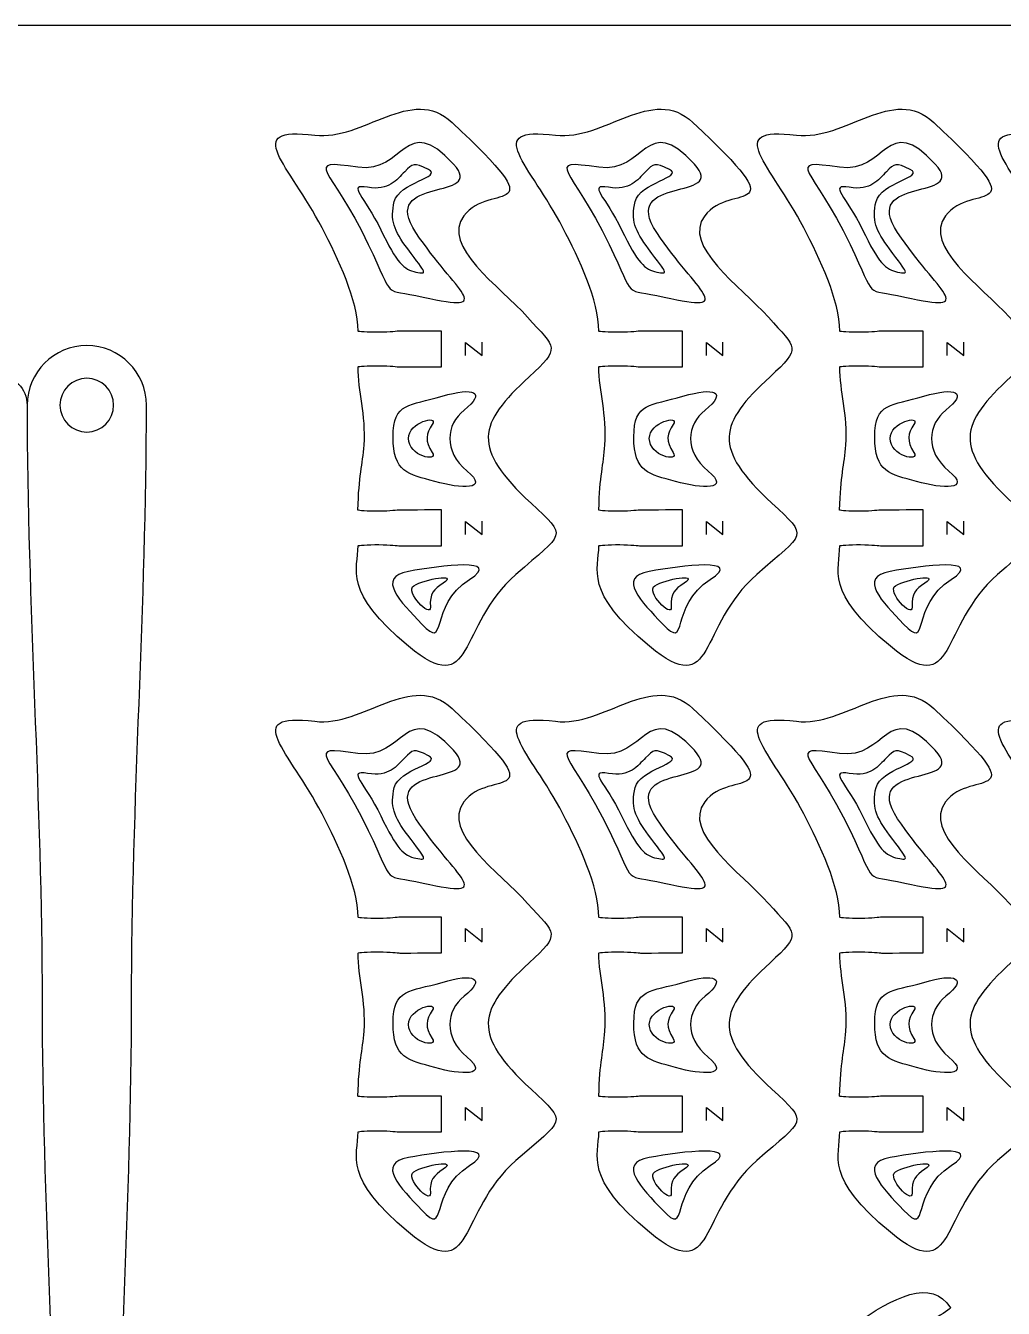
# Model space of a CAD drawing. Extents: x 0 to 300, y 0 to 300.
# Drawn here: x 148.6 to 230.6, y 192.6 to 300.1 of the extents above; entities that cross this region are included whole.
import ezdxf

# ---------------------------------------------------------------- set-up
doc = ezdxf.new("R2010")
doc.units = 0
doc.header["$MEASUREMENT"] = 0
doc.layers.add('DEFAULT', color=7, linetype='CONTINUOUS')

msp = doc.modelspace()

# ---------------------------------------------------------------- linework, layer by layer
at = {"layer": 'DEFAULT', "color": 250}
for points in [[(185.49, 272.45), (185.49, 273.55), (186.88, 272.45), (186.88, 273.56)], [(205.67, 272.45), (205.67, 273.55), (207.06, 272.45), (207.06, 273.56)], [(225.86, 272.45), (225.86, 273.55), (227.25, 272.45), (227.25, 273.56)], [(185.49, 257.45), (185.49, 258.55), (186.88, 257.45), (186.88, 258.57)], [(205.67, 257.45), (205.67, 258.55), (207.06, 257.45), (207.06, 258.57)], [(225.86, 257.45), (225.86, 258.55), (227.25, 257.45), (227.25, 258.57)], [(185.49, 223.32), (185.49, 224.42), (186.88, 223.32), (186.88, 224.44)], [(205.67, 223.32), (205.67, 224.42), (207.06, 223.32), (207.06, 224.44)], [(225.86, 223.32), (225.86, 224.42), (227.25, 223.32), (227.25, 224.44)], [(185.49, 208.32), (185.49, 209.43), (186.88, 208.32), (186.88, 209.44)], [(205.67, 208.32), (205.67, 209.43), (207.06, 208.32), (207.06, 209.44)], [(225.86, 208.32), (225.86, 209.43), (227.25, 208.32), (227.25, 209.44)]]:
    msp.add_lwpolyline(points, dxfattribs=at)
at = {"layer": 'DEFAULT', "color": 1}
for points, knots in [([(295, 0.1), (198.33, 0.1), (101.67, 0.1), (5, 0.1), (2.25, 0.1), (0, 2.35), (0, 5.1), (0, 101.77), (0, 198.43), (0, 295.1), (0, 297.85), (2.25, 300.1), (5, 300.1), (101.67, 300.1), (198.33, 300.1), (295, 300.1), (297.75, 300.1), (300, 297.85), (300, 295.1), (300, 198.43), (300, 101.77), (300, 5.1), (300, 2.35), (297.75, 0.1), (295, 0.1)], [0, 0, 0, 0, 822.047, 822.047, 822.047, 823.047, 823.047, 823.047, 1645.094, 1645.094, 1645.094, 1646.094, 1646.094, 1646.094, 2468.141, 2468.141, 2468.141, 2469.141, 2469.141, 2469.141, 3291.188, 3291.188, 3291.188, 3292.188, 3292.188, 3292.188, 3292.188]), ([(173.46, 283.16), (174.83, 280.54), (176.47, 277.08), (176.48, 274.5), (176.49, 274.44), (177.26, 274.4), (178.23, 274.4), (179.19, 274.4), (179.8, 274.5), (179.97, 274.5), (180.85, 274.5), (183.48, 274.5), (183.48, 274.5), (183.48, 273.5), (183.48, 272.5), (183.48, 271.5), (183.48, 271.5), (180.85, 271.5), (179.98, 271.5), (179.8, 271.5), (179.19, 271.6), (178.23, 271.6), (177.26, 271.6), (176.48, 271.55), (176.48, 271.5), (176.48, 269.45), (177.16, 267.51), (176.99, 264.95), (176.87, 263.28), (176.53, 262.38), (176.47, 259.5), (176.49, 259.44), (177.26, 259.4), (178.22, 259.4), (179.19, 259.4), (179.8, 259.5), (179.97, 259.5), (180.85, 259.5), (183.47, 259.51), (183.47, 259.51), (183.47, 258.51), (183.48, 257.51), (183.48, 256.51), (183.48, 256.51), (180.85, 256.5), (179.98, 256.5), (179.8, 256.5), (179.19, 256.6), (178.23, 256.6), (177.26, 256.6), (176.48, 256.55), (176.48, 256.5), (176.48, 254.5), (175.16, 252.67), (180.72, 248.08), (186.29, 243.49), (184.74, 249.74), (189.7, 254.1), (193.75, 257.66), (194.12, 257.17), (190.98, 260.07), (185.96, 264.74), (186.5, 266.69), (190.82, 270.67), (193.5, 273.15), (193.07, 273), (190.69, 275.66), (188.33, 278.3), (183.42, 281.61), (185.34, 284.16), (187.54, 287.08), (193.26, 283.64), (184.36, 291.99), (180.97, 295.18), (176.92, 290.42), (172.86, 290.92), (166.65, 291.68), (170.68, 288.5), (173.46, 283.16)], [1, 1, 1, 1, 2, 2, 2, 3, 3, 3, 4, 4, 4, 5, 5, 5, 13.504001, 13.504001, 13.504001, 14.504001, 14.504001, 14.504001, 15.504001, 15.504001, 15.504001, 16.504001, 16.504001, 16.504001, 17.504001, 17.504001, 17.504001, 18.504001, 18.504001, 18.504001, 19.504001, 19.504001, 19.504001, 20.504001, 20.504001, 20.504001, 21.504001, 21.504001, 21.504001, 30.008003, 30.008003, 30.008003, 31.008003, 31.008003, 31.008003, 32.008003, 32.008003, 32.008003, 33.008003, 33.008003, 33.008003, 34.008003, 34.008003, 34.008003, 35.008003, 35.008003, 35.008003, 36.008003, 36.008003, 36.008003, 37.008003, 37.008003, 37.008003, 38.008003, 38.008003, 38.008003, 39.008003, 39.008003, 39.008003, 40.008003, 40.008003, 40.008003, 41.008003, 41.008003, 41.008003, 42.008003, 42.008003, 42.008003, 42.008003]), ([(193.64, 283.16), (195.01, 280.54), (196.66, 277.08), (196.66, 274.5), (196.67, 274.44), (197.45, 274.4), (198.41, 274.4), (199.38, 274.4), (199.99, 274.5), (200.16, 274.5), (201.03, 274.5), (203.66, 274.5), (203.66, 274.5), (203.66, 273.5), (203.66, 272.5), (203.66, 271.5), (203.66, 271.5), (201.04, 271.5), (200.16, 271.5), (199.99, 271.5), (199.38, 271.6), (198.41, 271.6), (197.45, 271.6), (196.66, 271.55), (196.66, 271.5), (196.67, 269.45), (197.34, 267.51), (197.17, 264.95), (197.06, 263.28), (196.72, 262.38), (196.66, 259.5), (196.67, 259.44), (197.45, 259.4), (198.41, 259.4), (199.38, 259.4), (199.98, 259.5), (200.16, 259.5), (201.03, 259.5), (203.66, 259.51), (203.66, 259.51), (203.66, 258.51), (203.66, 257.51), (203.66, 256.51), (203.66, 256.51), (201.04, 256.5), (200.16, 256.5), (199.99, 256.5), (199.38, 256.6), (198.41, 256.6), (197.44, 256.6), (196.66, 256.55), (196.66, 256.5), (196.66, 254.5), (195.34, 252.67), (200.91, 248.08), (206.48, 243.49), (204.92, 249.74), (209.89, 254.1), (213.94, 257.66), (214.3, 257.17), (211.17, 260.07), (206.14, 264.74), (206.68, 266.69), (211.01, 270.67), (213.69, 273.15), (213.25, 273), (210.87, 275.66), (208.51, 278.3), (203.61, 281.61), (205.53, 284.16), (207.72, 287.08), (213.44, 283.64), (204.54, 291.99), (201.15, 295.18), (197.11, 290.42), (193.04, 290.92), (186.83, 291.68), (190.86, 288.5), (193.64, 283.16)], [1, 1, 1, 1, 2, 2, 2, 3, 3, 3, 4, 4, 4, 5, 5, 5, 13.504001, 13.504001, 13.504001, 14.504001, 14.504001, 14.504001, 15.504001, 15.504001, 15.504001, 16.504001, 16.504001, 16.504001, 17.504001, 17.504001, 17.504001, 18.504001, 18.504001, 18.504001, 19.504001, 19.504001, 19.504001, 20.504001, 20.504001, 20.504001, 21.504001, 21.504001, 21.504001, 30.008003, 30.008003, 30.008003, 31.008003, 31.008003, 31.008003, 32.008003, 32.008003, 32.008003, 33.008003, 33.008003, 33.008003, 34.008003, 34.008003, 34.008003, 35.008003, 35.008003, 35.008003, 36.008003, 36.008003, 36.008003, 37.008003, 37.008003, 37.008003, 38.008003, 38.008003, 38.008003, 39.008003, 39.008003, 39.008003, 40.008003, 40.008003, 40.008003, 41.008003, 41.008003, 41.008003, 42.008003, 42.008003, 42.008003, 42.008003]), ([(213.83, 283.16), (215.2, 280.54), (216.84, 277.08), (216.85, 274.5), (216.86, 274.44), (217.64, 274.4), (218.6, 274.4), (219.56, 274.4), (220.17, 274.5), (220.35, 274.5), (221.22, 274.5), (223.85, 274.5), (223.85, 274.5), (223.85, 273.5), (223.85, 272.5), (223.85, 271.5), (223.85, 271.5), (221.23, 271.5), (220.35, 271.5), (220.17, 271.5), (219.57, 271.6), (218.6, 271.6), (217.63, 271.6), (216.85, 271.55), (216.85, 271.5), (216.85, 269.45), (217.53, 267.51), (217.36, 264.95), (217.24, 263.28), (216.9, 262.38), (216.84, 259.5), (216.86, 259.44), (217.63, 259.4), (218.59, 259.4), (219.56, 259.4), (220.17, 259.5), (220.34, 259.5), (221.22, 259.5), (223.85, 259.51), (223.85, 259.51), (223.85, 258.51), (223.85, 257.51), (223.85, 256.51), (223.85, 256.51), (221.22, 256.5), (220.35, 256.5), (220.17, 256.5), (219.56, 256.6), (218.6, 256.6), (217.63, 256.6), (216.85, 256.55), (216.85, 256.5), (216.85, 254.5), (215.53, 252.67), (221.1, 248.08), (226.66, 243.49), (225.11, 249.74), (230.07, 254.1), (234.12, 257.66), (234.49, 257.17), (231.35, 260.07), (226.33, 264.74), (226.87, 266.69), (231.19, 270.67), (233.87, 273.15), (233.44, 273), (231.06, 275.66), (228.7, 278.3), (223.79, 281.61), (225.71, 284.16), (227.91, 287.08), (233.63, 283.64), (224.73, 291.99), (221.34, 295.18), (217.29, 290.42), (213.23, 290.92), (207.02, 291.68), (211.05, 288.5), (213.83, 283.16)], [1, 1, 1, 1, 2, 2, 2, 3, 3, 3, 4, 4, 4, 5, 5, 5, 13.504001, 13.504001, 13.504001, 14.504001, 14.504001, 14.504001, 15.504001, 15.504001, 15.504001, 16.504001, 16.504001, 16.504001, 17.504001, 17.504001, 17.504001, 18.504001, 18.504001, 18.504001, 19.504001, 19.504001, 19.504001, 20.504001, 20.504001, 20.504001, 21.504001, 21.504001, 21.504001, 30.008003, 30.008003, 30.008003, 31.008003, 31.008003, 31.008003, 32.008003, 32.008003, 32.008003, 33.008003, 33.008003, 33.008003, 34.008003, 34.008003, 34.008003, 35.008003, 35.008003, 35.008003, 36.008003, 36.008003, 36.008003, 37.008003, 37.008003, 37.008003, 38.008003, 38.008003, 38.008003, 39.008003, 39.008003, 39.008003, 40.008003, 40.008003, 40.008003, 41.008003, 41.008003, 41.008003, 42.008003, 42.008003, 42.008003, 42.008003]), ([(234.01, 283.16), (235.38, 280.54), (237.03, 277.08), (237.03, 274.5), (237.05, 274.44), (237.82, 274.4), (238.78, 274.4), (239.75, 274.4), (240.36, 274.5), (240.53, 274.5), (241.41, 274.5), (244.03, 274.5), (244.03, 274.5), (244.03, 273.5), (244.03, 272.5), (244.03, 271.5), (244.03, 271.5), (241.41, 271.5), (240.53, 271.5), (240.36, 271.5), (239.75, 271.6), (238.78, 271.6), (237.82, 271.6), (237.03, 271.55), (237.03, 271.5), (237.04, 269.45), (237.72, 267.51), (237.54, 264.95), (237.43, 263.28), (237.09, 262.38), (237.03, 259.5), (237.04, 259.44), (237.82, 259.4), (238.78, 259.4), (239.75, 259.4), (240.36, 259.5), (240.53, 259.5), (241.4, 259.5), (244.03, 259.51), (244.03, 259.51), (244.03, 258.51), (244.03, 257.51), (244.03, 256.51), (244.03, 256.51), (241.41, 256.5), (240.53, 256.5), (240.36, 256.5), (239.75, 256.6), (238.78, 256.6), (237.82, 256.6), (237.03, 256.55), (237.03, 256.5), (237.04, 254.5), (235.71, 252.67), (241.28, 248.08), (246.85, 243.49), (245.29, 249.74), (250.26, 254.1), (254.31, 257.66), (254.68, 257.17), (251.54, 260.07), (246.51, 264.74), (247.05, 266.69), (251.38, 270.67), (254.06, 273.15), (253.62, 273), (251.24, 275.66), (248.88, 278.3), (243.98, 281.61), (245.9, 284.16), (248.09, 287.08), (253.81, 283.64), (244.91, 291.99), (241.52, 295.18), (237.48, 290.42), (233.41, 290.92), (227.21, 291.68), (231.24, 288.5), (234.01, 283.16)], [1, 1, 1, 1, 2, 2, 2, 3, 3, 3, 4, 4, 4, 5, 5, 5, 13.504001, 13.504001, 13.504001, 14.504001, 14.504001, 14.504001, 15.504001, 15.504001, 15.504001, 16.504001, 16.504001, 16.504001, 17.504001, 17.504001, 17.504001, 18.504001, 18.504001, 18.504001, 19.504001, 19.504001, 19.504001, 20.504001, 20.504001, 20.504001, 21.504001, 21.504001, 21.504001, 30.008003, 30.008003, 30.008003, 31.008003, 31.008003, 31.008003, 32.008003, 32.008003, 32.008003, 33.008003, 33.008003, 33.008003, 34.008003, 34.008003, 34.008003, 35.008003, 35.008003, 35.008003, 36.008003, 36.008003, 36.008003, 37.008003, 37.008003, 37.008003, 38.008003, 38.008003, 38.008003, 39.008003, 39.008003, 39.008003, 40.008003, 40.008003, 40.008003, 41.008003, 41.008003, 41.008003, 42.008003, 42.008003, 42.008003, 42.008003]), ([(153.75, 165.79), (152.37, 165.79), (151.25, 166.9), (151.25, 168.28), (151.25, 184.95), (150, 201.62), (150, 218.29), (150, 234.95), (148.75, 251.62), (148.75, 268.29), (148.75, 271.05), (150.99, 273.28), (153.75, 273.28), (156.51, 273.28), (158.75, 271.05), (158.75, 268.29), (158.75, 251.62), (157.5, 234.95), (157.5, 218.29), (157.5, 201.62), (156.25, 184.95), (156.25, 168.28), (156.25, 166.9), (155.13, 165.79), (153.75, 165.79)], [0, 0, 0, 0, 1, 1, 1, 2, 2, 2, 3, 3, 3, 4, 4, 4, 5, 5, 5, 6, 6, 6, 7, 7, 7, 8, 8, 8, 8]), ([(151.25, 168.28), (151.25, 165.52), (149.01, 163.28), (146.25, 163.28), (143.49, 163.28), (141.25, 165.52), (141.25, 168.28), (141.25, 184.95), (142.5, 201.62), (142.5, 218.28), (142.5, 234.95), (143.75, 251.62), (143.75, 268.29), (143.75, 269.67), (144.87, 270.78), (146.25, 270.78), (147.63, 270.78), (148.75, 269.67), (148.75, 268.29)], [0, 0, 0, 0, 1, 1, 1, 2, 2, 2, 3, 3, 3, 4, 4, 4, 5, 5, 5, 6, 6, 6, 6]), ([(173.46, 234.04), (174.83, 231.41), (176.47, 227.95), (176.48, 225.37), (176.49, 225.31), (177.26, 225.27), (178.23, 225.27), (179.19, 225.27), (179.8, 225.37), (179.97, 225.37), (180.85, 225.37), (183.48, 225.38), (183.48, 225.38), (183.48, 224.38), (183.48, 223.38), (183.48, 222.38), (183.48, 222.38), (180.85, 222.37), (179.98, 222.37), (179.8, 222.37), (179.19, 222.47), (178.23, 222.47), (177.26, 222.47), (176.48, 222.42), (176.48, 222.37), (176.48, 220.32), (177.16, 218.38), (176.99, 215.83), (176.87, 214.15), (176.53, 213.26), (176.47, 210.37), (176.49, 210.32), (177.26, 210.27), (178.22, 210.28), (179.19, 210.28), (179.8, 210.37), (179.97, 210.37), (180.85, 210.38), (183.47, 210.38), (183.47, 210.38), (183.47, 209.38), (183.48, 208.38), (183.48, 207.38), (183.48, 207.38), (180.85, 207.38), (179.98, 207.37), (179.8, 207.37), (179.19, 207.47), (178.23, 207.47), (177.26, 207.47), (176.48, 207.43), (176.48, 207.37), (176.48, 205.37), (175.16, 203.54), (180.72, 198.96), (186.29, 194.37), (184.74, 200.62), (189.7, 204.97), (193.75, 208.53), (194.12, 208.04), (190.98, 210.95), (185.96, 215.61), (186.5, 217.56), (190.82, 221.55), (193.5, 224.02), (193.07, 223.88), (190.69, 226.53), (188.33, 229.17), (183.42, 232.49), (185.34, 235.04), (187.54, 237.95), (193.26, 234.51), (184.36, 242.87), (180.97, 246.05), (176.92, 241.3), (172.86, 241.79), (166.65, 242.55), (170.68, 239.37), (173.46, 234.04)], [1, 1, 1, 1, 2, 2, 2, 3, 3, 3, 4, 4, 4, 5, 5, 5, 13.504001, 13.504001, 13.504001, 14.504001, 14.504001, 14.504001, 15.504001, 15.504001, 15.504001, 16.504001, 16.504001, 16.504001, 17.504001, 17.504001, 17.504001, 18.504001, 18.504001, 18.504001, 19.504001, 19.504001, 19.504001, 20.504001, 20.504001, 20.504001, 21.504001, 21.504001, 21.504001, 30.008003, 30.008003, 30.008003, 31.008003, 31.008003, 31.008003, 32.008003, 32.008003, 32.008003, 33.008003, 33.008003, 33.008003, 34.008003, 34.008003, 34.008003, 35.008003, 35.008003, 35.008003, 36.008003, 36.008003, 36.008003, 37.008003, 37.008003, 37.008003, 38.008003, 38.008003, 38.008003, 39.008003, 39.008003, 39.008003, 40.008003, 40.008003, 40.008003, 41.008003, 41.008003, 41.008003, 42.008003, 42.008003, 42.008003, 42.008003]), ([(193.64, 234.04), (195.01, 231.41), (196.66, 227.95), (196.66, 225.37), (196.67, 225.31), (197.45, 225.27), (198.41, 225.27), (199.38, 225.27), (199.99, 225.37), (200.16, 225.37), (201.03, 225.37), (203.66, 225.38), (203.66, 225.38), (203.66, 224.38), (203.66, 223.38), (203.66, 222.38), (203.66, 222.38), (201.04, 222.37), (200.16, 222.37), (199.99, 222.37), (199.38, 222.47), (198.41, 222.47), (197.45, 222.47), (196.66, 222.42), (196.66, 222.37), (196.67, 220.32), (197.34, 218.38), (197.17, 215.83), (197.06, 214.15), (196.72, 213.26), (196.66, 210.37), (196.67, 210.32), (197.45, 210.27), (198.41, 210.28), (199.38, 210.28), (199.98, 210.37), (200.16, 210.37), (201.03, 210.38), (203.66, 210.38), (203.66, 210.38), (203.66, 209.38), (203.66, 208.38), (203.66, 207.38), (203.66, 207.38), (201.04, 207.38), (200.16, 207.37), (199.99, 207.37), (199.38, 207.47), (198.41, 207.47), (197.44, 207.47), (196.66, 207.43), (196.66, 207.37), (196.66, 205.37), (195.34, 203.54), (200.91, 198.96), (206.48, 194.37), (204.92, 200.62), (209.89, 204.97), (213.94, 208.53), (214.3, 208.04), (211.17, 210.95), (206.14, 215.61), (206.68, 217.56), (211.01, 221.55), (213.69, 224.02), (213.25, 223.88), (210.87, 226.53), (208.51, 229.17), (203.61, 232.49), (205.53, 235.04), (207.72, 237.95), (213.44, 234.51), (204.54, 242.87), (201.15, 246.05), (197.11, 241.3), (193.04, 241.79), (186.83, 242.55), (190.86, 239.37), (193.64, 234.04)], [1, 1, 1, 1, 2, 2, 2, 3, 3, 3, 4, 4, 4, 5, 5, 5, 13.504001, 13.504001, 13.504001, 14.504001, 14.504001, 14.504001, 15.504001, 15.504001, 15.504001, 16.504001, 16.504001, 16.504001, 17.504001, 17.504001, 17.504001, 18.504001, 18.504001, 18.504001, 19.504001, 19.504001, 19.504001, 20.504001, 20.504001, 20.504001, 21.504001, 21.504001, 21.504001, 30.008003, 30.008003, 30.008003, 31.008003, 31.008003, 31.008003, 32.008003, 32.008003, 32.008003, 33.008003, 33.008003, 33.008003, 34.008003, 34.008003, 34.008003, 35.008003, 35.008003, 35.008003, 36.008003, 36.008003, 36.008003, 37.008003, 37.008003, 37.008003, 38.008003, 38.008003, 38.008003, 39.008003, 39.008003, 39.008003, 40.008003, 40.008003, 40.008003, 41.008003, 41.008003, 41.008003, 42.008003, 42.008003, 42.008003, 42.008003]), ([(213.83, 234.04), (215.2, 231.41), (216.84, 227.95), (216.85, 225.37), (216.86, 225.31), (217.64, 225.27), (218.6, 225.27), (219.56, 225.27), (220.17, 225.37), (220.35, 225.37), (221.22, 225.37), (223.85, 225.38), (223.85, 225.38), (223.85, 224.38), (223.85, 223.38), (223.85, 222.38), (223.85, 222.38), (221.23, 222.37), (220.35, 222.37), (220.17, 222.37), (219.57, 222.47), (218.6, 222.47), (217.63, 222.47), (216.85, 222.42), (216.85, 222.37), (216.85, 220.32), (217.53, 218.38), (217.36, 215.83), (217.24, 214.15), (216.9, 213.26), (216.84, 210.37), (216.86, 210.32), (217.63, 210.27), (218.59, 210.28), (219.56, 210.28), (220.17, 210.37), (220.34, 210.37), (221.22, 210.38), (223.85, 210.38), (223.85, 210.38), (223.85, 209.38), (223.85, 208.38), (223.85, 207.38), (223.85, 207.38), (221.22, 207.38), (220.35, 207.37), (220.17, 207.37), (219.56, 207.47), (218.6, 207.47), (217.63, 207.47), (216.85, 207.43), (216.85, 207.37), (216.85, 205.37), (215.53, 203.54), (221.1, 198.96), (226.66, 194.37), (225.11, 200.62), (230.07, 204.97), (234.12, 208.53), (234.49, 208.04), (231.35, 210.95), (226.33, 215.61), (226.87, 217.56), (231.19, 221.55), (233.87, 224.02), (233.44, 223.88), (231.06, 226.53), (228.7, 229.17), (223.79, 232.49), (225.71, 235.04), (227.91, 237.95), (233.63, 234.51), (224.73, 242.87), (221.34, 246.05), (217.29, 241.3), (213.23, 241.79), (207.02, 242.55), (211.05, 239.37), (213.83, 234.04)], [1, 1, 1, 1, 2, 2, 2, 3, 3, 3, 4, 4, 4, 5, 5, 5, 13.504001, 13.504001, 13.504001, 14.504001, 14.504001, 14.504001, 15.504001, 15.504001, 15.504001, 16.504001, 16.504001, 16.504001, 17.504001, 17.504001, 17.504001, 18.504001, 18.504001, 18.504001, 19.504001, 19.504001, 19.504001, 20.504001, 20.504001, 20.504001, 21.504001, 21.504001, 21.504001, 30.008003, 30.008003, 30.008003, 31.008003, 31.008003, 31.008003, 32.008003, 32.008003, 32.008003, 33.008003, 33.008003, 33.008003, 34.008003, 34.008003, 34.008003, 35.008003, 35.008003, 35.008003, 36.008003, 36.008003, 36.008003, 37.008003, 37.008003, 37.008003, 38.008003, 38.008003, 38.008003, 39.008003, 39.008003, 39.008003, 40.008003, 40.008003, 40.008003, 41.008003, 41.008003, 41.008003, 42.008003, 42.008003, 42.008003, 42.008003]), ([(234.01, 234.04), (235.38, 231.41), (237.03, 227.95), (237.03, 225.37), (237.05, 225.31), (237.82, 225.27), (238.78, 225.27), (239.75, 225.27), (240.36, 225.37), (240.53, 225.37), (241.41, 225.37), (244.03, 225.38), (244.03, 225.38), (244.03, 224.38), (244.03, 223.38), (244.03, 222.38), (244.03, 222.38), (241.41, 222.37), (240.53, 222.37), (240.36, 222.37), (239.75, 222.47), (238.78, 222.47), (237.82, 222.47), (237.03, 222.42), (237.03, 222.37), (237.04, 220.32), (237.72, 218.38), (237.54, 215.83), (237.43, 214.15), (237.09, 213.26), (237.03, 210.37), (237.04, 210.32), (237.82, 210.27), (238.78, 210.28), (239.75, 210.28), (240.36, 210.37), (240.53, 210.37), (241.4, 210.38), (244.03, 210.38), (244.03, 210.38), (244.03, 209.38), (244.03, 208.38), (244.03, 207.38), (244.03, 207.38), (241.41, 207.38), (240.53, 207.37), (240.36, 207.37), (239.75, 207.47), (238.78, 207.47), (237.82, 207.47), (237.03, 207.43), (237.03, 207.37), (237.04, 205.37), (235.71, 203.54), (241.28, 198.96), (246.85, 194.37), (245.29, 200.62), (250.26, 204.97), (254.31, 208.53), (254.68, 208.04), (251.54, 210.95), (246.51, 215.61), (247.05, 217.56), (251.38, 221.55), (254.06, 224.02), (253.62, 223.88), (251.24, 226.53), (248.88, 229.17), (243.98, 232.49), (245.9, 235.04), (248.09, 237.95), (253.81, 234.51), (244.91, 242.87), (241.52, 246.05), (237.48, 241.3), (233.41, 241.79), (227.21, 242.55), (231.24, 239.37), (234.01, 234.04)], [1, 1, 1, 1, 2, 2, 2, 3, 3, 3, 4, 4, 4, 5, 5, 5, 13.504001, 13.504001, 13.504001, 14.504001, 14.504001, 14.504001, 15.504001, 15.504001, 15.504001, 16.504001, 16.504001, 16.504001, 17.504001, 17.504001, 17.504001, 18.504001, 18.504001, 18.504001, 19.504001, 19.504001, 19.504001, 20.504001, 20.504001, 20.504001, 21.504001, 21.504001, 21.504001, 30.008003, 30.008003, 30.008003, 31.008003, 31.008003, 31.008003, 32.008003, 32.008003, 32.008003, 33.008003, 33.008003, 33.008003, 34.008003, 34.008003, 34.008003, 35.008003, 35.008003, 35.008003, 36.008003, 36.008003, 36.008003, 37.008003, 37.008003, 37.008003, 38.008003, 38.008003, 38.008003, 39.008003, 39.008003, 39.008003, 40.008003, 40.008003, 40.008003, 41.008003, 41.008003, 41.008003, 42.008003, 42.008003, 42.008003, 42.008003]), ([(174.05, 167.45), (174.1, 167.42), (174.53, 168.08), (175.01, 168.91), (175.5, 169.75), (175.72, 170.33), (175.8, 170.48), (176.24, 171.24), (177.55, 173.51), (177.55, 173.51), (178.42, 173.01), (179.29, 172.51), (180.15, 172.01), (180.15, 172.01), (178.84, 169.74), (178.4, 168.98), (178.31, 168.83), (177.92, 168.35), (177.44, 167.51), (176.95, 166.67), (176.6, 165.98), (176.65, 165.95), (178.72, 164.75), (180.94, 161.02), (183.43, 164.57), (185.92, 168.11), (194.95, 173.97), (227.98, 177.71), (233.87, 178.38), (245.2, 176.96), (243, 173.15), (242.17, 171.72), (242.66, 169.88), (244.1, 169.05), (244.14, 169.02), (244.57, 169.68), (245.06, 170.52), (245.54, 171.35), (245.76, 171.93), (245.85, 172.08), (246.29, 172.84), (247.6, 175.11), (247.6, 175.11), (248.47, 174.61), (249.33, 174.11), (250.2, 173.61), (250.2, 173.61), (248.88, 171.34), (248.44, 170.58), (248.36, 170.43), (247.97, 169.95), (247.48, 169.12), (247, 168.28), (246.64, 167.58), (246.69, 167.55), (248.13, 166.72), (249.96, 167.21), (250.79, 168.65), (254.06, 174.31), (269.09, 168.99), (273.42, 153.26), (275.87, 144.35), (263.57, 142.21), (253.64, 140.27), (249.55, 139.46), (246.4, 137.42), (244.09, 135.43), (241.79, 133.44), (245.93, 127.87), (247.11, 129.99), (248.3, 132.1), (248.53, 132.48), (250.52, 131.33), (252.35, 130.27), (251.62, 130.69), (253.11, 129.83), (254.4, 129.09), (251.84, 126.58), (255.27, 124.52), (258.69, 122.47), (264.76, 122.79), (266.19, 125.24), (266.21, 125.29), (265.56, 125.72), (264.72, 126.21), (263.89, 126.69), (263.31, 126.91), (263.16, 126.99), (262.4, 127.43), (260.13, 128.75), (260.13, 128.75), (260.63, 129.61), (261.13, 130.48), (261.63, 131.34), (261.63, 131.34), (263.9, 130.03), (264.66, 129.59), (264.81, 129.51), (265.29, 129.11), (266.12, 128.63), (266.96, 128.14), (267.66, 127.79), (267.69, 127.84), (268.5, 129.29), (274.54, 128.32), (276.04, 130.92), (276.07, 130.97), (275.41, 131.4), (274.57, 131.88), (273.74, 132.37), (273.16, 132.59), (273.01, 132.67), (272.25, 133.11), (269.98, 134.42), (269.98, 134.42), (270.48, 135.29), (270.98, 136.16), (271.48, 137.02), (271.48, 137.02), (273.75, 135.71), (274.51, 135.27), (274.66, 135.18), (275.14, 134.79), (275.97, 134.31), (276.81, 133.82), (277.51, 133.47), (277.54, 133.52), (278.36, 134.96), (284.38, 134.01), (285.88, 136.61), (285.91, 136.65), (285.25, 137.08), (284.42, 137.57), (283.58, 138.05), (283, 138.27), (282.85, 138.36), (282.1, 138.8), (279.82, 140.11), (279.82, 140.11), (280.32, 140.98), (280.82, 141.84), (281.32, 142.71), (281.32, 142.71), (283.59, 141.39), (284.35, 140.96), (284.51, 140.87), (284.98, 140.48), (285.82, 139.99), (286.66, 139.51), (287.36, 139.16), (287.38, 139.2), (288.2, 140.65), (289.21, 143.48), (290.68, 146.1), (290.71, 146.15), (290.05, 146.57), (289.2, 147.04), (288.36, 147.52), (287.78, 147.73), (287.63, 147.81), (286.87, 148.24), (284.58, 149.53), (284.58, 149.53), (285.07, 150.4), (285.56, 151.27), (286.05, 152.14), (286.05, 152.14), (288.34, 150.86), (289.1, 150.43), (289.25, 150.34), (289.73, 149.96), (290.58, 149.48), (291.42, 149.01), (292.12, 148.67), (292.15, 148.71), (293.62, 151.33), (288.97, 155.5), (289.97, 158.33), (289.99, 158.38), (289.26, 158.68), (288.35, 159), (287.44, 159.32), (286.83, 159.43), (286.67, 159.49), (285.84, 159.78), (283.36, 160.65), (283.36, 160.65), (283.69, 161.59), (284.03, 162.53), (284.36, 163.48), (284.36, 163.48), (286.83, 162.61), (287.66, 162.32), (287.82, 162.26), (288.36, 161.97), (289.28, 161.64), (290.19, 161.32), (290.94, 161.1), (290.96, 161.16), (292.95, 166.82), (282.89, 167.37), (283.37, 170.33), (283.37, 170.39), (282.61, 170.56), (281.66, 170.72), (280.71, 170.87), (280.09, 170.87), (279.92, 170.9), (279.06, 171.05), (276.47, 171.47), (276.47, 171.47), (276.63, 172.46), (276.79, 173.45), (276.96, 174.43), (276.96, 174.43), (279.54, 174.01), (280.41, 173.86), (280.58, 173.84), (281.16, 173.64), (282.12, 173.48), (283.07, 173.32), (283.85, 173.24), (283.86, 173.29), (284.84, 179.21), (273.45, 176.8), (273.42, 179.8), (273.42, 179.85), (272.63, 179.89), (271.67, 179.88), (270.7, 179.86), (270.09, 179.76), (269.92, 179.76), (269.04, 179.75), (266.42, 179.72), (266.42, 179.72), (266.41, 180.72), (266.39, 181.72), (266.38, 182.72), (266.38, 182.72), (269.01, 182.75), (269.88, 182.76), (270.06, 182.76), (270.67, 182.67), (271.64, 182.68), (272.6, 182.69), (273.38, 182.74), (273.38, 182.8), (273.32, 188.61), (259.53, 184.13), (259.01, 186.87), (259, 186.92), (258.23, 186.82), (257.28, 186.64), (256.33, 186.46), (255.75, 186.25), (255.57, 186.22), (254.72, 186.06), (252.13, 185.57), (252.13, 185.57), (251.95, 186.56), (251.76, 187.54), (251.58, 188.52), (251.58, 188.52), (254.16, 189.01), (255.02, 189.17), (255.19, 189.2), (255.81, 189.21), (256.76, 189.39), (257.7, 189.57), (258.46, 189.76), (258.46, 189.81), (257.35, 195.71), (244.63, 188.75), (244.1, 190.33), (244.08, 190.38), (243.34, 190.14), (242.43, 189.8), (241.53, 189.46), (240.99, 189.16), (240.83, 189.09), (240.01, 188.79), (237.55, 187.86), (237.55, 187.86), (237.2, 188.79), (236.85, 189.73), (236.5, 190.67), (236.5, 190.67), (238.95, 191.59), (239.77, 191.9), (239.94, 191.96), (240.54, 192.09), (241.44, 192.42), (242.35, 192.77), (243.06, 193.08), (243.05, 193.14), (240.93, 198.75), (228.69, 188.29), (227.65, 190.05), (227.62, 190.09), (226.93, 189.73), (226.1, 189.24), (225.26, 188.75), (224.79, 188.35), (224.64, 188.26), (223.89, 187.82), (221.63, 186.48), (221.63, 186.48), (221.12, 187.34), (220.61, 188.2), (220.1, 189.06), (220.1, 189.06), (222.36, 190.4), (223.11, 190.84), (223.26, 190.93), (223.83, 191.15), (224.67, 191.65), (225.5, 192.14), (226.15, 192.58), (226.12, 192.62), (223.07, 197.79), (212.74, 185.69), (211.64, 186.97), (211.61, 187.01), (210.99, 186.53), (210.25, 185.9), (209.52, 185.27), (209.12, 184.8), (208.99, 184.69), (208.32, 184.12), (206.33, 182.41), (206.33, 182.41), (205.68, 183.17), (205.03, 183.93), (204.38, 184.68), (204.38, 184.68), (206.37, 186.39), (207.04, 186.96), (207.17, 187.08), (207.69, 187.4), (208.43, 188.03), (209.16, 188.66), (209.73, 189.2), (209.69, 189.24), (205.78, 193.8), (197.65, 181.83), (196.07, 183.12), (196.02, 183.16), (195.49, 182.58), (194.88, 181.83), (194.26, 181.09), (193.96, 180.55), (193.85, 180.42), (193.29, 179.74), (191.63, 177.71), (191.63, 177.71), (190.85, 178.35), (190.08, 178.98), (189.31, 179.61), (189.31, 179.61), (190.97, 181.64), (191.53, 182.32), (191.64, 182.45), (192.1, 182.86), (192.72, 183.61), (193.33, 184.36), (193.79, 184.99), (193.75, 185.03), (192.45, 186.06), (190.57, 185.86), (189.53, 184.56), (185.09, 179.15), (179.51, 183.79), (174.03, 175.24), (172.21, 172.41), (170.17, 169.69), (174.05, 167.45)], [1, 1, 1, 1, 2, 2, 2, 3, 3, 3, 4, 4, 4, 12.507608, 12.507608, 12.507608, 13.507608, 13.507608, 13.507608, 14.507608, 14.507608, 14.507608, 15.507608, 15.507608, 15.507608, 16.507608, 16.507608, 16.507608, 17.507608, 17.507608, 17.507608, 18.507608, 18.507608, 18.507608, 19.507608, 19.507608, 19.507608, 20.507608, 20.507608, 20.507608, 21.507608, 21.507608, 21.507608, 22.507608, 22.507608, 22.507608, 31.01156, 31.01156, 31.01156, 32.01156, 32.01156, 32.01156, 33.01156, 33.01156, 33.01156, 34.01156, 34.01156, 34.01156, 35.01156, 35.01156, 35.01156, 36.01156, 36.01156, 36.01156, 37.01156, 37.01156, 37.01156, 38.01156, 38.01156, 38.01156, 39.01156, 39.01156, 39.01156, 40.01156, 40.01156, 40.01156, 41.01156, 41.01156, 41.01156, 42.01156, 42.01156, 42.01156, 43.01156, 43.01156, 43.01156, 44.01156, 44.01156, 44.01156, 45.01156, 45.01156, 45.01156, 46.01156, 46.01156, 46.01156, 54.510507, 54.510507, 54.510507, 55.510507, 55.510507, 55.510507, 56.510507, 56.510507, 56.510507, 57.510507, 57.510507, 57.510507, 58.510507, 58.510507, 58.510507, 59.510507, 59.510507, 59.510507, 60.510507, 60.510507, 60.510507, 61.510507, 61.510507, 61.510507, 70.018116, 70.018116, 70.018116, 71.018116, 71.018116, 71.018116, 72.018116, 72.018116, 72.018116, 73.018116, 73.018116, 73.018116, 74.018116, 74.018116, 74.018116, 75.018116, 75.018116, 75.018116, 76.018116, 76.018116, 76.018116, 77.018116, 77.018116, 77.018116, 85.522068, 85.522068, 85.522068, 86.522068, 86.522068, 86.522068, 87.522068, 87.522068, 87.522068, 88.522068, 88.522068, 88.522068, 89.522068, 89.522068, 89.522068, 90.522068, 90.522068, 90.522068, 91.522068, 91.522068, 91.522068, 92.522068, 92.522068, 92.522068, 101.024832, 101.024832, 101.024832, 102.024832, 102.024832, 102.024832, 103.024832, 103.024832, 103.024832, 104.024832, 104.024832, 104.024832, 105.024832, 105.024832, 105.024832, 106.024832, 106.024832, 106.024832, 107.024832, 107.024832, 107.024832, 108.024832, 108.024832, 108.024832, 116.535608, 116.535608, 116.535608, 117.535608, 117.535608, 117.535608, 118.535608, 118.535608, 118.535608, 119.535608, 119.535608, 119.535608, 120.535608, 120.535608, 120.535608, 121.535608, 121.535608, 121.535608, 122.535608, 122.535608, 122.535608, 123.535608, 123.535608, 123.535608, 132.039971, 132.039971, 132.039971, 133.039971, 133.039971, 133.039971, 134.039971, 134.039971, 134.039971, 135.039971, 135.039971, 135.039971, 136.039971, 136.039971, 136.039971, 137.039971, 137.039971, 137.039971, 138.039971, 138.039971, 138.039971, 139.039971, 139.039971, 139.039971, 147.550559, 147.550559, 147.550559, 148.550559, 148.550559, 148.550559, 149.550559, 149.550559, 149.550559, 150.550559, 150.550559, 150.550559, 151.550559, 151.550559, 151.550559, 152.550559, 152.550559, 152.550559, 153.550559, 153.550559, 153.550559, 154.550559, 154.550559, 154.550559, 163.056703, 163.056703, 163.056703, 164.056703, 164.056703, 164.056703, 165.056703, 165.056703, 165.056703, 166.056703, 166.056703, 166.056703, 167.056703, 167.056703, 167.056703, 168.056703, 168.056703, 168.056703, 169.056703, 169.056703, 169.056703, 170.056703, 170.056703, 170.056703, 178.563266, 178.563266, 178.563266, 179.563266, 179.563266, 179.563266, 180.563266, 180.563266, 180.563266, 181.563266, 181.563266, 181.563266, 182.563266, 182.563266, 182.563266, 183.563266, 183.563266, 183.563266, 184.563266, 184.563266, 184.563266, 185.563266, 185.563266, 185.563266, 194.073142, 194.073142, 194.073142, 195.073142, 195.073142, 195.073142, 196.073142, 196.073142, 196.073142, 197.073142, 197.073142, 197.073142, 198.073142, 198.073142, 198.073142, 199.073142, 199.073142, 199.073142, 200.073142, 200.073142, 200.073142, 201.073142, 201.073142, 201.073142, 209.575736, 209.575736, 209.575736, 210.575736, 210.575736, 210.575736, 211.575736, 211.575736, 211.575736, 212.575736, 212.575736, 212.575736, 213.575736, 213.575736, 213.575736, 214.575736, 214.575736, 214.575736, 215.575736, 215.575736, 215.575736, 216.575736, 216.575736, 216.575736, 225.073795, 225.073795, 225.073795, 226.073795, 226.073795, 226.073795, 227.073795, 227.073795, 227.073795, 228.073795, 228.073795, 228.073795, 229.073795, 229.073795, 229.073795, 230.073795, 230.073795, 230.073795, 231.073795, 231.073795, 231.073795, 231.073795])]:
    msp.add_open_spline(points, degree=3, knots=knots, dxfattribs=at)
at = {"layer": 'DEFAULT', "color": 5}
for points, knots in [([(184.48, 288.49), (187.38, 285.33), (178.09, 287.61), (181.33, 282.75), (184.64, 277.79), (188.22, 275.94), (181.94, 277.35), (178.39, 278.15), (179.65, 276.95), (177.34, 281.75), (174.18, 288.35), (171.68, 288.91), (176.47, 288.23), (180.39, 287.67), (180.4, 292.95), (184.48, 288.49)], [0, 0, 0, 0, 1, 1, 1, 2, 2, 2, 3, 3, 3, 4, 4, 4, 5, 5, 5, 5]), ([(204.67, 288.49), (207.57, 285.33), (198.27, 287.61), (201.51, 282.75), (204.82, 277.79), (208.4, 275.94), (202.13, 277.35), (198.58, 278.15), (199.83, 276.95), (197.53, 281.75), (194.36, 288.35), (191.86, 288.91), (196.66, 288.23), (200.58, 287.67), (200.59, 292.95), (204.67, 288.49)], [0, 0, 0, 0, 1, 1, 1, 2, 2, 2, 3, 3, 3, 4, 4, 4, 5, 5, 5, 5]), ([(224.85, 288.49), (227.75, 285.33), (218.46, 287.61), (221.7, 282.75), (225.01, 277.79), (228.59, 275.94), (222.31, 277.35), (218.76, 278.15), (220.02, 276.95), (217.71, 281.75), (214.55, 288.35), (212.05, 288.91), (216.84, 288.23), (220.77, 287.67), (220.77, 292.95), (224.85, 288.49)], [0, 0, 0, 0, 1, 1, 1, 2, 2, 2, 3, 3, 3, 4, 4, 4, 5, 5, 5, 5]), ([(185.62, 262.77), (183.59, 264.47), (183.86, 266.65), (185.37, 267.87), (187.24, 269.37), (186.22, 269.84), (183.52, 269.04), (180.83, 268.24), (179.41, 268.56), (179.41, 265.63), (179.41, 262.64), (180.69, 262.52), (182.91, 261.89), (185.12, 261.27), (187.55, 261.15), (185.62, 262.77)], [0, 0, 0, 0, 1, 1, 1, 2, 2, 2, 3, 3, 3, 4, 4, 4, 5, 5, 5, 5]), ([(205.81, 262.77), (203.77, 264.47), (204.04, 266.65), (205.56, 267.87), (207.43, 269.37), (206.4, 269.84), (203.71, 269.04), (201.01, 268.24), (199.59, 268.56), (199.59, 265.63), (199.59, 262.64), (200.87, 262.52), (203.09, 261.89), (205.31, 261.27), (207.74, 261.15), (205.81, 262.77)], [0, 0, 0, 0, 1, 1, 1, 2, 2, 2, 3, 3, 3, 4, 4, 4, 5, 5, 5, 5]), ([(225.99, 262.77), (223.96, 264.47), (224.23, 266.65), (225.74, 267.87), (227.61, 269.37), (226.59, 269.84), (223.89, 269.04), (221.2, 268.24), (219.78, 268.56), (219.78, 265.63), (219.78, 262.64), (221.06, 262.52), (223.28, 261.89), (225.49, 261.27), (227.92, 261.15), (225.99, 262.77)], [0, 0, 0, 0, 1, 1, 1, 2, 2, 2, 3, 3, 3, 4, 4, 4, 5, 5, 5, 5]), ([(181.82, 249.94), (180.03, 251.84), (177.96, 253.86), (180.7, 254.36), (183.44, 254.86), (188.67, 255.52), (185.81, 253.68), (182.36, 251.46), (184.04, 247.59), (181.82, 249.94)], [0, 0, 0, 0, 1, 1, 1, 2, 2, 2, 3, 3, 3, 3]), ([(202.01, 249.94), (200.22, 251.84), (198.15, 253.86), (200.89, 254.36), (203.63, 254.86), (208.86, 255.52), (205.99, 253.68), (202.54, 251.46), (204.23, 247.59), (202.01, 249.94)], [0, 0, 0, 0, 1, 1, 1, 2, 2, 2, 3, 3, 3, 3]), ([(222.2, 249.94), (220.4, 251.84), (218.34, 253.86), (221.07, 254.36), (223.81, 254.86), (229.04, 255.52), (226.18, 253.68), (222.73, 251.46), (224.41, 247.59), (222.2, 249.94)], [0, 0, 0, 0, 1, 1, 1, 2, 2, 2, 3, 3, 3, 3]), ([(184.48, 239.36), (187.38, 236.2), (178.09, 238.48), (181.33, 233.62), (184.64, 228.66), (188.22, 226.82), (181.94, 228.23), (178.39, 229.03), (179.65, 227.82), (177.34, 232.63), (174.18, 239.23), (171.68, 239.79), (176.47, 239.1), (180.39, 238.54), (180.4, 243.82), (184.48, 239.36)], [0, 0, 0, 0, 1, 1, 1, 2, 2, 2, 3, 3, 3, 4, 4, 4, 5, 5, 5, 5]), ([(204.67, 239.36), (207.57, 236.2), (198.27, 238.48), (201.51, 233.62), (204.82, 228.66), (208.4, 226.82), (202.13, 228.23), (198.58, 229.03), (199.83, 227.82), (197.53, 232.63), (194.36, 239.23), (191.86, 239.79), (196.66, 239.1), (200.58, 238.54), (200.59, 243.82), (204.67, 239.36)], [0, 0, 0, 0, 1, 1, 1, 2, 2, 2, 3, 3, 3, 4, 4, 4, 5, 5, 5, 5]), ([(224.85, 239.36), (227.75, 236.2), (218.46, 238.48), (221.7, 233.62), (225.01, 228.66), (228.59, 226.82), (222.31, 228.23), (218.76, 229.03), (220.02, 227.82), (217.71, 232.63), (214.55, 239.23), (212.05, 239.79), (216.84, 239.1), (220.77, 238.54), (220.77, 243.82), (224.85, 239.36)], [0, 0, 0, 0, 1, 1, 1, 2, 2, 2, 3, 3, 3, 4, 4, 4, 5, 5, 5, 5]), ([(185.62, 213.64), (183.59, 215.35), (183.86, 217.53), (185.37, 218.74), (187.24, 220.25), (186.22, 220.71), (183.52, 219.91), (180.83, 219.12), (179.41, 219.43), (179.41, 216.5), (179.41, 213.51), (180.69, 213.39), (182.91, 212.77), (185.12, 212.15), (187.55, 212.02), (185.62, 213.64)], [0, 0, 0, 0, 1, 1, 1, 2, 2, 2, 3, 3, 3, 4, 4, 4, 5, 5, 5, 5]), ([(205.81, 213.64), (203.77, 215.35), (204.04, 217.53), (205.56, 218.74), (207.43, 220.25), (206.4, 220.71), (203.71, 219.91), (201.01, 219.12), (199.59, 219.43), (199.59, 216.5), (199.59, 213.51), (200.87, 213.39), (203.09, 212.77), (205.31, 212.15), (207.74, 212.02), (205.81, 213.64)], [0, 0, 0, 0, 1, 1, 1, 2, 2, 2, 3, 3, 3, 4, 4, 4, 5, 5, 5, 5]), ([(225.99, 213.64), (223.96, 215.35), (224.23, 217.53), (225.74, 218.74), (227.61, 220.25), (226.59, 220.71), (223.89, 219.91), (221.2, 219.12), (219.78, 219.43), (219.78, 216.5), (219.78, 213.51), (221.06, 213.39), (223.28, 212.77), (225.49, 212.15), (227.92, 212.02), (225.99, 213.64)], [0, 0, 0, 0, 1, 1, 1, 2, 2, 2, 3, 3, 3, 4, 4, 4, 5, 5, 5, 5]), ([(181.82, 200.81), (180.03, 202.72), (177.96, 204.74), (180.7, 205.23), (183.44, 205.73), (188.67, 206.39), (185.81, 204.55), (182.36, 202.33), (184.04, 198.46), (181.82, 200.81)], [0, 0, 0, 0, 1, 1, 1, 2, 2, 2, 3, 3, 3, 3]), ([(202.01, 200.81), (200.22, 202.72), (198.15, 204.74), (200.89, 205.23), (203.63, 205.73), (208.86, 206.39), (205.99, 204.55), (202.54, 202.33), (204.23, 198.46), (202.01, 200.81)], [0, 0, 0, 0, 1, 1, 1, 2, 2, 2, 3, 3, 3, 3]), ([(222.2, 200.81), (220.4, 202.72), (218.34, 204.74), (221.07, 205.23), (223.81, 205.73), (229.04, 206.39), (226.18, 204.55), (222.73, 202.33), (224.41, 198.46), (222.2, 200.81)], [0, 0, 0, 0, 1, 1, 1, 2, 2, 2, 3, 3, 3, 3])]:
    msp.add_open_spline(points, degree=3, knots=knots, dxfattribs=at)
at = {"layer": 'DEFAULT', "color": 3}
for points, knots in [([(180.64, 281.38), (182.24, 279.25), (182.32, 279.26), (181.33, 279.45), (180.33, 279.64), (179.73, 280.2), (178.38, 283), (177.03, 285.8), (175.47, 286.86), (177.28, 286.55), (179.08, 286.24), (179.71, 287.17), (180.39, 287.86), (181.08, 288.54), (181.14, 288.66), (182.38, 288.04), (183.63, 287.42), (179.89, 286.92), (179.52, 285.37), (179.15, 283.81), (179.47, 282.94), (180.64, 281.38)], [0, 0, 0, 0, 1, 1, 1, 2, 2, 2, 3, 3, 3, 4, 4, 4, 5, 5, 5, 6, 6, 6, 7, 7, 7, 7]), ([(200.83, 281.38), (202.43, 279.25), (202.51, 279.26), (201.51, 279.45), (200.52, 279.64), (199.91, 280.2), (198.56, 283), (197.22, 285.8), (195.66, 286.86), (197.47, 286.55), (199.27, 286.24), (199.89, 287.17), (200.58, 287.86), (201.26, 288.54), (201.32, 288.66), (202.57, 288.04), (203.82, 287.42), (200.08, 286.92), (199.71, 285.37), (199.33, 283.81), (199.66, 282.94), (200.83, 281.38)], [0, 0, 0, 0, 1, 1, 1, 2, 2, 2, 3, 3, 3, 4, 4, 4, 5, 5, 5, 6, 6, 6, 7, 7, 7, 7]), ([(221.02, 281.38), (222.61, 279.25), (222.69, 279.26), (221.7, 279.45), (220.7, 279.64), (220.1, 280.2), (218.75, 283), (217.4, 285.8), (215.85, 286.86), (217.65, 286.55), (219.46, 286.24), (220.08, 287.17), (220.76, 287.86), (221.45, 288.54), (221.51, 288.66), (222.76, 288.04), (224, 287.42), (220.27, 286.92), (219.89, 285.37), (219.52, 283.81), (219.85, 282.94), (221.02, 281.38)], [0, 0, 0, 0, 1, 1, 1, 2, 2, 2, 3, 3, 3, 4, 4, 4, 5, 5, 5, 6, 6, 6, 7, 7, 7, 7]), ([(182.7, 264.32), (182.08, 265.28), (182.15, 265.91), (182.7, 266.68), (183.28, 267.51), (180.7, 266.88), (180.7, 265.5), (180.7, 264.01), (183.24, 263.48), (182.7, 264.32)], [0, 0, 0, 0, 1, 1, 1, 2, 2, 2, 3, 3, 3, 3]), ([(202.89, 264.32), (202.27, 265.28), (202.34, 265.91), (202.89, 266.68), (203.47, 267.51), (200.89, 266.88), (200.89, 265.5), (200.89, 264.01), (203.43, 263.48), (202.89, 264.32)], [0, 0, 0, 0, 1, 1, 1, 2, 2, 2, 3, 3, 3, 3]), ([(223.07, 264.32), (222.45, 265.28), (222.52, 265.91), (223.07, 266.68), (223.66, 267.51), (221.07, 266.88), (221.07, 265.5), (221.07, 264.01), (223.61, 263.48), (223.07, 264.32)], [0, 0, 0, 0, 1, 1, 1, 2, 2, 2, 3, 3, 3, 3]), ([(182.54, 251.37), (182.48, 252.52), (182.83, 252.84), (183.61, 253.37), (184.91, 254.23), (182.09, 253.72), (181.15, 253.16), (180.37, 252.69), (182.59, 250.38), (182.54, 251.37)], [0, 0, 0, 0, 1, 1, 1, 2, 2, 2, 3, 3, 3, 3]), ([(202.73, 251.37), (202.67, 252.52), (203.01, 252.84), (203.8, 253.37), (205.09, 254.23), (202.27, 253.72), (201.34, 253.16), (200.55, 252.69), (202.78, 250.38), (202.73, 251.37)], [0, 0, 0, 0, 1, 1, 1, 2, 2, 2, 3, 3, 3, 3]), ([(222.91, 251.37), (222.85, 252.52), (223.2, 252.84), (223.98, 253.37), (225.28, 254.23), (222.46, 253.72), (221.53, 253.16), (220.74, 252.69), (222.96, 250.38), (222.91, 251.37)], [0, 0, 0, 0, 1, 1, 1, 2, 2, 2, 3, 3, 3, 3]), ([(180.64, 232.25), (182.24, 230.12), (182.32, 230.14), (181.33, 230.32), (180.33, 230.51), (179.73, 231.07), (178.38, 233.87), (177.03, 236.67), (175.47, 237.73), (177.28, 237.42), (179.08, 237.11), (179.71, 238.04), (180.39, 238.73), (181.08, 239.41), (181.14, 239.54), (182.38, 238.91), (183.63, 238.29), (179.89, 237.79), (179.52, 236.24), (179.15, 234.68), (179.47, 233.82), (180.64, 232.25)], [0, 0, 0, 0, 1, 1, 1, 2, 2, 2, 3, 3, 3, 4, 4, 4, 5, 5, 5, 6, 6, 6, 7, 7, 7, 7]), ([(200.83, 232.25), (202.43, 230.12), (202.51, 230.14), (201.51, 230.32), (200.52, 230.51), (199.91, 231.07), (198.56, 233.87), (197.22, 236.67), (195.66, 237.73), (197.47, 237.42), (199.27, 237.11), (199.89, 238.04), (200.58, 238.73), (201.26, 239.41), (201.32, 239.54), (202.57, 238.91), (203.82, 238.29), (200.08, 237.79), (199.71, 236.24), (199.33, 234.68), (199.66, 233.82), (200.83, 232.25)], [0, 0, 0, 0, 1, 1, 1, 2, 2, 2, 3, 3, 3, 4, 4, 4, 5, 5, 5, 6, 6, 6, 7, 7, 7, 7]), ([(221.02, 232.25), (222.61, 230.12), (222.69, 230.14), (221.7, 230.32), (220.7, 230.51), (220.1, 231.07), (218.75, 233.87), (217.4, 236.67), (215.85, 237.73), (217.65, 237.42), (219.46, 237.11), (220.08, 238.04), (220.76, 238.73), (221.45, 239.41), (221.51, 239.54), (222.76, 238.91), (224, 238.29), (220.27, 237.79), (219.89, 236.24), (219.52, 234.68), (219.85, 233.82), (221.02, 232.25)], [0, 0, 0, 0, 1, 1, 1, 2, 2, 2, 3, 3, 3, 4, 4, 4, 5, 5, 5, 6, 6, 6, 7, 7, 7, 7]), ([(182.7, 215.2), (182.08, 216.16), (182.15, 216.78), (182.7, 217.56), (183.28, 218.38), (180.7, 217.75), (180.7, 216.38), (180.7, 214.89), (183.24, 214.36), (182.7, 215.2)], [0, 0, 0, 0, 1, 1, 1, 2, 2, 2, 3, 3, 3, 3]), ([(202.89, 215.2), (202.27, 216.16), (202.34, 216.78), (202.89, 217.56), (203.47, 218.38), (200.89, 217.75), (200.89, 216.38), (200.89, 214.89), (203.43, 214.36), (202.89, 215.2)], [0, 0, 0, 0, 1, 1, 1, 2, 2, 2, 3, 3, 3, 3]), ([(223.07, 215.2), (222.45, 216.16), (222.52, 216.78), (223.07, 217.56), (223.66, 218.38), (221.07, 217.75), (221.07, 216.38), (221.07, 214.89), (223.61, 214.36), (223.07, 215.2)], [0, 0, 0, 0, 1, 1, 1, 2, 2, 2, 3, 3, 3, 3]), ([(182.54, 202.25), (182.48, 203.39), (182.83, 203.71), (183.61, 204.24), (184.91, 205.11), (182.09, 204.6), (181.15, 204.04), (180.37, 203.57), (182.59, 201.25), (182.54, 202.25)], [0, 0, 0, 0, 1, 1, 1, 2, 2, 2, 3, 3, 3, 3]), ([(202.73, 202.25), (202.67, 203.39), (203.01, 203.71), (203.8, 204.24), (205.09, 205.11), (202.27, 204.6), (201.34, 204.04), (200.55, 203.57), (202.78, 201.25), (202.73, 202.25)], [0, 0, 0, 0, 1, 1, 1, 2, 2, 2, 3, 3, 3, 3]), ([(222.91, 202.25), (222.85, 203.39), (223.2, 203.71), (223.98, 204.24), (225.28, 205.11), (222.46, 204.6), (221.53, 204.04), (220.74, 203.57), (222.96, 201.25), (222.91, 202.25)], [0, 0, 0, 0, 1, 1, 1, 2, 2, 2, 3, 3, 3, 3])]:
    msp.add_open_spline(points, degree=3, knots=knots, dxfattribs=at)
at = {"layer": 'DEFAULT', "color": 250}
msp.add_open_spline([(153.75, 266.04), (152.51, 266.04), (151.5, 267.04), (151.5, 268.29), (151.5, 269.53), (152.51, 270.54), (153.75, 270.54), (154.99, 270.54), (156, 269.53), (156, 268.29), (156, 267.04), (154.99, 266.04), (153.75, 266.04)], degree=3, knots=[0, 0, 0, 0, 1, 1, 1, 2, 2, 2, 3, 3, 3, 4, 4, 4, 4], dxfattribs=at)

doc.saveas('drawing.dxf')
